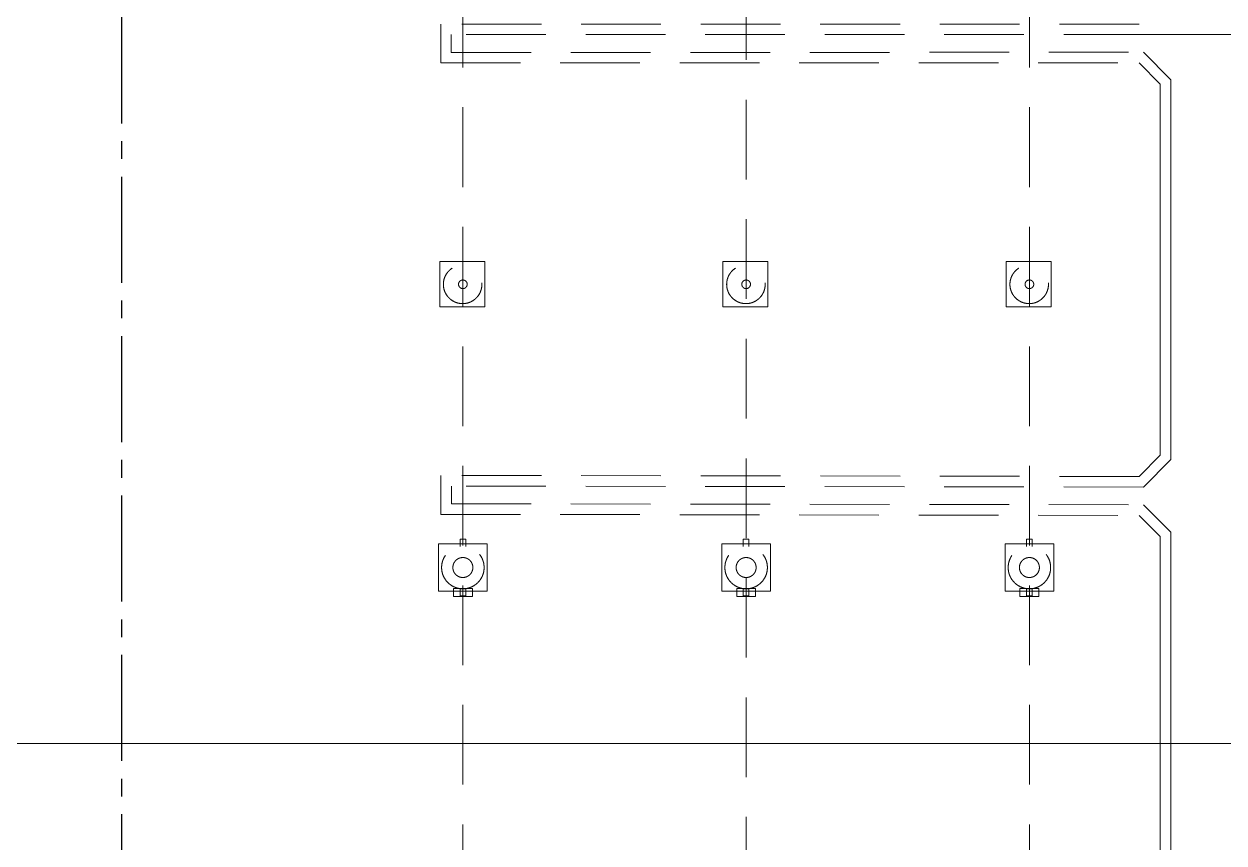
# Model space of a CAD drawing. Header units: millimetres. Extents: x 37084 to 180780, y -153145 to -16322.
# Drawn here: x 46298 to 63243, y -67149 to -55586 of the extents above; entities that cross this region are included whole.
import ezdxf

# ---------------------------------------------------------------- set-up
doc = ezdxf.new("R2010")
doc.units = ezdxf.units.MM
doc.header["$MEASUREMENT"] = 0
doc.linetypes.add('CENTER2', pattern=[1.125, 0.75, -0.125, 0.125, -0.125])
doc.linetypes.add('HIDDEN', pattern=[0.375, 0.25, -0.125])
doc.layers.add('00', color=5, linetype='Continuous', lineweight=9)
doc.layers.add('1_DayCS', color=30, linetype='CENTER2', lineweight=25)
for name, color, linetype in [('1_Tuonglai', 6, 'HIDDEN'), ('Muong cap GD nay', 3, 'Continuous'), ('Muong cap tuong lai', 6, 'HIDDEN')]:
    doc.layers.add(name, color=color, linetype=linetype)

# ---------------------------------------------------------------- blocks, each defined once
blk = doc.blocks.new('MC DUOG VONG 22kV')
at = {"color": 0, "linetype": 'ByBlock', "lineweight": -2, "ltscale": 4500}
for p, q in [((486051, 74594), (486052, 74595)), ((486051, 74594), (486051, 73961)), ((486052, 74595), (486693, 74595)), ((486693, 74595), (486693, 74594)), ((486693, 74594), (486693, 73961)), ((490038, 74630), (490038, 73945)), ((490038, 74630), (490707, 74630)), ((490038, 74630), (490038, 74630)), ((490707, 74630), (490707, 73945)), ((490707, 74630), (490707, 74630)), ((490667, 74421), (490783, 74421)), ((490667, 74287), (490667, 74421)), ((490783, 74421), (490783, 74287)), ((500187, 74287), (476613, 74287, 0)), ((489973, 74327), (489972, 74326)), ((489972, 74326), (489972, 74247)), ((489972, 74247), (489973, 74247)), ((489973, 74327), (490075, 74327)), ((489973, 74247), (490075, 74247)), ((490667, 74287), (490667, 74154)), ((490670, 74327), (490772, 74327)), ((490670, 74247), (490772, 74247)), ((490772, 74327), (490772, 74326)), ((490772, 74326), (490772, 74247)), ((490772, 74247), (490772, 74247)), ((490783, 74154), (490783, 74287)), ((490667, 74154), (490783, 74154)), ((486051, 73961), (486052, 73960)), ((486052, 73960), (486693, 73960)), ((486693, 73960), (486693, 73961)), ((490038, 73945), (490038, 73944)), ((490038, 73944), (490707, 73944)), ((490707, 73945), (490707, 73944)), ((486051, 70594), (486052, 70595)), ((486051, 70594), (486051, 69961)), ((486052, 70595), (486693, 70595)), ((486693, 70595), (486693, 70594)), ((486693, 70594), (486693, 69961)), ((490038, 70630), (490038, 69945)), ((490038, 70630), (490707, 70630)), ((490038, 70630), (490038, 70630)), ((490707, 70630), (490707, 69945)), ((490707, 70630), (490707, 70630)), ((489973, 70327), (489972, 70326)), ((489972, 70326), (489972, 70247)), ((489973, 70327), (490075, 70327)), ((490667, 70421), (490783, 70421)), ((490667, 70287), (490667, 70421)), ((490670, 70327), (490772, 70327)), ((490772, 70327), (490772, 70326)), ((490772, 70326), (490772, 70247)), ((490783, 70421), (490783, 70287)), ((470268, 70287), (526309, 70287)), ((489972, 70247), (489973, 70247)), ((489973, 70247), (490075, 70247)), ((490667, 70287), (490667, 70154)), ((490667, 70154), (490783, 70154)), ((490670, 70247), (490772, 70247)), ((490772, 70247), (490772, 70247)), ((490783, 70154), (490783, 70287)), ((486051, 69961), (486052, 69960)), ((486052, 69960), (486693, 69960)), ((486693, 69960), (486693, 69961)), ((490038, 69945), (490038, 69944)), ((490038, 69944), (490707, 69944)), ((490707, 69945), (490707, 69944)), ((486051, 66594), (486052, 66595)), ((486051, 66594), (486051, 65961)), ((486052, 66595), (486693, 66595)), ((486693, 66595), (486693, 66594)), ((486693, 66594), (486693, 65961)), ((490038, 66630), (490038, 65945)), ((490038, 66630), (490707, 66630)), ((490038, 66630), (490038, 66630)), ((490707, 66630), (490707, 65945)), ((490707, 66630), (490707, 66630)), ((500187, 66287), (466468, 66288, 0)), ((489973, 66327), (489972, 66326)), ((489972, 66326), (489972, 66247)), ((489973, 66327), (490075, 66327)), ((490667, 66421), (490783, 66421)), ((490667, 66287), (490667, 66421)), ((490667, 66287), (490667, 66154)), ((490670, 66327), (490772, 66327)), ((490772, 66327), (490772, 66326)), ((490772, 66326), (490772, 66247)), ((490783, 66421), (490783, 66287)), ((490783, 66154), (490783, 66287)), ((489972, 66247), (489973, 66247)), ((489973, 66247), (490075, 66247)), ((490667, 66154), (490783, 66154)), ((490670, 66247), (490772, 66247)), ((490772, 66247), (490772, 66247)), ((486051, 65961), (486052, 65960)), ((486052, 65960), (486693, 65960)), ((486693, 65960), (486693, 65961)), ((490038, 65945), (490038, 65944)), ((490038, 65944), (490707, 65944)), ((490707, 65945), (490707, 65944))]:
    blk.add_line(p, q, dxfattribs=at)
for centre, radius in [((490372, 74287), 300), ((486374, 74284), 272), ((490372, 74287), 141), ((486373, 74287), 61.1), ((486374, 70284), 272), ((490372, 70287), 300), ((486373, 70287), 61.1), ((490372, 70287), 141), ((486374, 66284), 272), ((490372, 66287), 300), ((490372, 66287), 141), ((486373, 66287), 61.1)]:
    blk.add_circle(centre, radius, dxfattribs=at)

msp = doc.modelspace()

# ---------------------------------------------------------------- linework, layer by layer
at = {"layer": '00'}
msp.add_line((39683.9, -65744.6, 0), (157683.9, -65744.6, 0), dxfattribs=at)
at = {"layer": '1_DayCS', "lineweight": 25, "ltscale": 2000}
msp.add_line((47674.5, -90741.1, 0), (47682.8, -51944.6, 0), dxfattribs=at)
at = {"layer": 'Muong cap GD nay', "lineweight": 15}
for p, q in [((77033.6, -55735.6, 0), (62105, -55735.6, 0)), ((62492.9, -56373.5, 0), (62105, -55985.6, 0)), ((62105, -55985.6, 0), (62492.9, -56373.5, 0)), ((62342.9, -56435.6, 0), (62042.9, -56135.6, 0)), ((62042.9, -56135.6, 0), (62342.9, -56435.6, 0)), ((62492.9, -56373.5, 0), (62492.9, -61735.9, 0)), ((62342.9, -61673.8, 0), (62342.9, -56435.6, 0)), ((62342.9, -61673.8, 0), (62042.9, -61973.8, 0)), ((62492.9, -61735.9, 0), (62105, -62123.8, 0)), ((62042.9, -62523.8, 0), (62342.9, -62823.8, 0)), ((62105, -62373.8, 0), (62492.9, -62761.7, 0)), ((62342.9, -62823.8, 0), (62342.9, -75099.5, 0)), ((62492.9, -62761.7, 0), (62492.9, -75161.7, 0))]:
    msp.add_line(p, q, dxfattribs=at)
at = {"layer": 'Muong cap tuong lai', "color": 6, "lineweight": 20, "ltscale": 4500}
for p, q in [((62042.9, -55585.6, 0), (52182.4, -55585.7, 0)), ((52182.4, -55585.7, 0), (52182.4, -56135.7, 0)), ((62105, -55735.6, 0), (52332.4, -55735.7, 0)), ((52332.4, -55735.7, 0), (52332.4, -55985.7, 0)), ((52332.4, -55985.7, 0), (62105, -55985.6, 0)), ((52182.4, -56135.7, 0), (62042.9, -56135.6, 0)), ((62042.9, -61973.8, 0), (52183.3, -61958.6, 0)), ((52183.3, -61958.6, 0), (52183.3, -62508.6, 0)), ((62105, -62123.8, 0), (52333.3, -62108.6, 0)), ((52333.3, -62108.6, 0), (52333.3, -62358.6, 0)), ((52183.3, -62508.6, 0), (62042.9, -62523.8, 0)), ((52333.3, -62358.6, 0), (62105, -62373.8, 0))]:
    msp.add_line(p, q, dxfattribs=at)

# ---------------------------------------------------------------- block references
at = {"layer": '1_Tuonglai', "color": 6, "lineweight": 20, "ltscale": 4500, "rotation": 270}
msp.add_blockref('MC DUOG VONG 22kV', (-13791.8, 427112.5, 0), dxfattribs=at)

doc.saveas('drawing.dxf')
